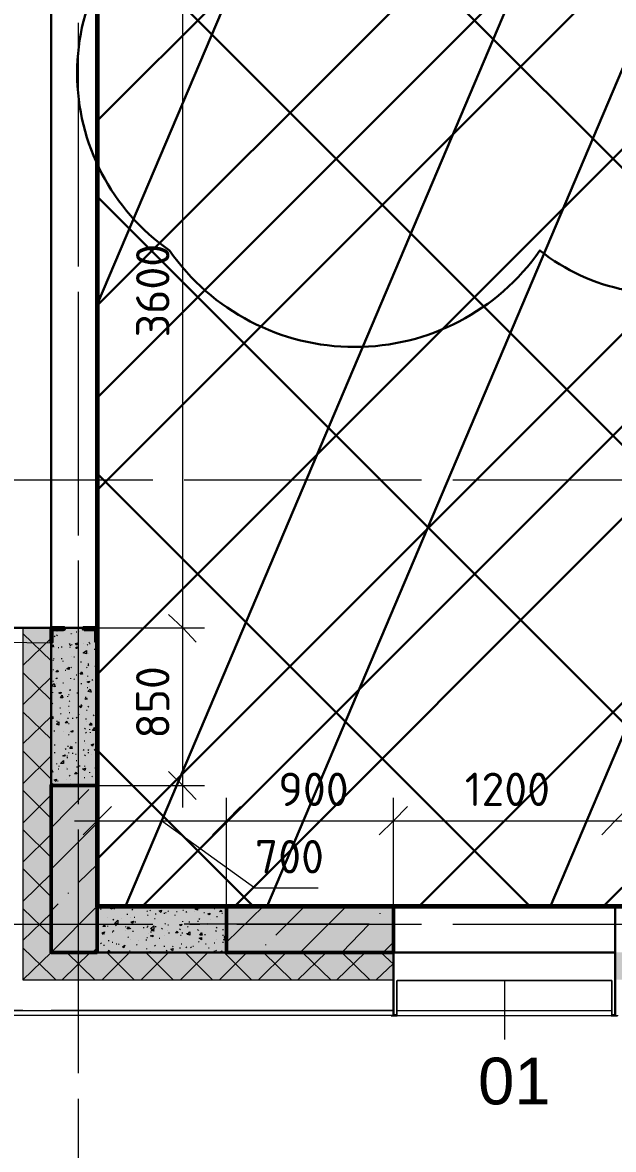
# Model space of a CAD drawing. Header units: millimetres. Extents: x -84737 to 172119, y -43083 to 59399.
# Drawn here: x 93999 to 97193, y 32030 to 38117 of the extents above; entities that cross this region are included whole.
import ezdxf

# ---------------------------------------------------------------- set-up
doc = ezdxf.new("R2010")
doc.units = ezdxf.units.MM
for name, color, linetype, lineweight in [('11) Плинтус ПЛ-2', 70, 'Continuous', 30), ('12) Наливной пол', 150, 'Continuous', 30), ('15) Штукатурка стен СТ-1.1', 161, 'Continuous', 60), ('16) Краска СТ-1.1 стена', 5, 'Continuous', 60), ('18) Краска ПТ-1 потолок', 31, 'Continuous', 30), ('20) Шпакл. баз. фин Стена', 40, 'Continuous', 60), ('22) Шпакл. баз. фин. Потолок', 102, 'Continuous', 30), ('5) Затарка материала', 160, 'Continuous', 30), ('6) Уборка мусора', 20, 'Continuous', 30), ('8) Линолеум Л-1.1', 130, 'Continuous', 30)]:
    doc.layers.add(name, color=color, linetype=linetype, lineweight=lineweight)
doc.layers.add('PDF _Геометрия', color=7, linetype='Continuous')
doc.layers.add('PDF _Текст', color=7, linetype='Continuous')
doc.layers.add('PDF _Сплошная заливка', color=7, linetype='Continuous', true_color=0xffffff)
doc.styles.add('PDF GOSTCommon', font='arial.ttf')
doc.styles.add('PDF ISOCPEUR', font='isocpeur.ttf')

msp = doc.modelspace()

# ---------------------------------------------------------------- hatches: boundary and pattern name
at = {"layer": '12) Наливной пол'}
h = msp.add_hatch(dxfattribs=at)
h.set_pattern_fill('ANSI31', color=256, scale=222)
h.paths.add_polyline_path([(114514.8, 42635.7), (112106.2, 42635.7), (112106.2, 33344.1), (114514.8, 33344.1)])
h.paths.add_polyline_path([(124026.4, 38444.9), (124026.4, 33348.3), (114586.7, 33348.3), (114586.7, 39884.2), (116707.5, 39884.2), (116707.5, 38444.9)])
h.paths.add_polyline_path([(129605.6, 33344.1), (124106.9, 33344.1), (124106.9, 43647.4), (129605.6, 43647.4)])
h.paths.add_polyline_path([(109494.4, 42635.7), (111903, 42635.7), (111903, 33344.1), (109494.4, 33344.1)])
h.paths.add_polyline_path([(99982.7, 38444.9), (99982.7, 33348.3), (109422.4, 33348.3), (109422.4, 39884.2), (107301.6, 39884.2), (107301.6, 38444.9)])
h.paths.add_polyline_path([(94403.5, 33344.1), (99902.3, 33344.1), (99902.3, 43647.4), (94403.5, 43647.4)])
at = {"layer": '18) Краска ПТ-1 потолок'}
h = msp.add_hatch(dxfattribs=at)
h.set_pattern_fill('ANSI32', color=256, scale=222, angle=22)
h.paths.add_polyline_path([(114514.8, 42635.7), (112106.2, 42635.7), (112106.2, 33344.1), (114514.8, 33344.1)])
h.paths.add_polyline_path([(124026.4, 38444.9), (124026.4, 33348.3), (114586.7, 33348.3), (114586.7, 39884.2), (116707.5, 39884.2), (116707.5, 38444.9)])
h.paths.add_polyline_path([(129605.6, 33344.1), (124106.9, 33344.1), (124106.9, 43647.4), (129605.6, 43647.4)])
h.paths.add_polyline_path([(109494.4, 42635.7), (111903, 42635.7), (111903, 33344.1), (109494.4, 33344.1)])
h.paths.add_polyline_path([(99982.7, 38444.9), (99982.7, 33348.3), (109422.4, 33348.3), (109422.4, 39884.2), (107301.6, 39884.2), (107301.6, 38444.9)])
h.paths.add_polyline_path([(94403.5, 33344.1), (99902.3, 33344.1), (99902.3, 43647.4), (94403.5, 43647.4)])
h = msp.add_hatch(dxfattribs=at)
h.set_pattern_fill('ANSI32', color=256, scale=222, angle=22)
h.paths.add_polyline_path([(114514.8, 42635.7), (112106.2, 42635.7), (112106.2, 33344.1), (114514.8, 33344.1)])
h.paths.add_polyline_path([(124026.4, 38444.9), (124026.4, 33348.3), (114586.7, 33348.3), (114586.7, 39884.2), (116707.5, 39884.2), (116707.5, 38444.9)])
h.paths.add_polyline_path([(129605.6, 33344.1), (124106.9, 33344.1), (124106.9, 43647.4), (129605.6, 43647.4)])
h.paths.add_polyline_path([(109494.4, 42635.7), (111903, 42635.7), (111903, 33344.1), (109494.4, 33344.1)])
h.paths.add_polyline_path([(99982.7, 38444.9), (99982.7, 33348.3), (109422.4, 33348.3), (109422.4, 39884.2), (107301.6, 39884.2), (107301.6, 38444.9)])
h.paths.add_polyline_path([(94403.5, 33344.1), (99902.3, 33344.1), (99902.3, 43647.4), (94403.5, 43647.4)])
at = {"layer": '22) Шпакл. баз. фин. Потолок'}
h = msp.add_hatch(dxfattribs=at)
h.set_pattern_fill('ANSI37', color=256, scale=333)
h.paths.add_polyline_path([(114514.8, 42635.7), (112106.2, 42635.7), (112106.2, 33344.1), (114514.8, 33344.1)])
h.paths.add_polyline_path([(124026.4, 38444.9), (124026.4, 33348.3), (114586.7, 33348.3), (114586.7, 39884.2), (116707.5, 39884.2), (116707.5, 38444.9)])
h.paths.add_polyline_path([(129605.6, 33344.1), (124106.9, 33344.1), (124106.9, 43647.4), (129605.6, 43647.4)])
h.paths.add_polyline_path([(109494.4, 42635.7), (111903, 42635.7), (111903, 33344.1), (109494.4, 33344.1)])
h.paths.add_polyline_path([(99982.7, 38444.9), (99982.7, 33348.3), (109422.4, 33348.3), (109422.4, 39884.2), (107301.6, 39884.2), (107301.6, 38444.9)])
h.paths.add_polyline_path([(94403.5, 33344.1), (99902.3, 33344.1), (99902.3, 43647.4), (94403.5, 43647.4)])
h = msp.add_hatch(dxfattribs=at)
h.set_pattern_fill('ANSI37', color=256, scale=333)
h.paths.add_polyline_path([(114514.8, 42635.7), (112106.2, 42635.7), (112106.2, 33344.1), (114514.8, 33344.1)])
h.paths.add_polyline_path([(124026.4, 38444.9), (124026.4, 33348.3), (114586.7, 33348.3), (114586.7, 39884.2), (116707.5, 39884.2), (116707.5, 38444.9)])
h.paths.add_polyline_path([(129605.6, 33344.1), (124106.9, 33344.1), (124106.9, 43647.4), (129605.6, 43647.4)])
h.paths.add_polyline_path([(109494.4, 42635.7), (111903, 42635.7), (111903, 33344.1), (109494.4, 33344.1)])
h.paths.add_polyline_path([(99982.7, 38444.9), (99982.7, 33348.3), (109422.4, 33348.3), (109422.4, 39884.2), (107301.6, 39884.2), (107301.6, 38444.9)])
h.paths.add_polyline_path([(94403.5, 33344.1), (99902.3, 33344.1), (99902.3, 43647.4), (94403.5, 43647.4)])
at = {"layer": '8) Линолеум Л-1.1'}
h = msp.add_hatch(dxfattribs=at)
h.set_pattern_fill('ANSI31', color=256, scale=222)
h.paths.add_polyline_path([(114514.8, 42635.7), (112106.2, 42635.7), (112106.2, 33344.1), (114514.8, 33344.1)])
h.paths.add_polyline_path([(124026.4, 38444.9), (124026.4, 33348.3), (114586.7, 33348.3), (114586.7, 39884.2), (116707.5, 39884.2), (116707.5, 38444.9)])
h.paths.add_polyline_path([(129605.6, 33344.1), (124106.9, 33344.1), (124106.9, 43647.4), (129605.6, 43647.4)])
h.paths.add_polyline_path([(109494.4, 42635.7), (111903, 42635.7), (111903, 33344.1), (109494.4, 33344.1)])
h.paths.add_polyline_path([(99982.7, 38444.9), (99982.7, 33348.3), (109422.4, 33348.3), (109422.4, 39884.2), (107301.6, 39884.2), (107301.6, 38444.9)])
h.paths.add_polyline_path([(94403.5, 33344.1), (99902.3, 33344.1), (99902.3, 43647.4), (94403.5, 43647.4)])
at = {"layer": 'PDF _Сплошная заливка', "transparency": 33554559}
h = msp.add_hatch(color=256, dxfattribs=at)
h.paths.add_polyline_path([(94153.8, 34846.8), (94001.4, 34846.8), (94001.4, 32946.2), (94153.8, 32946.2)])
h.paths.add_polyline_path([(94001.4, 46386.1), (94153.8, 46386.1), (94153.8, 54246.9), (94001.4, 54246.9)])
h.paths.add_polyline_path([(94001.4, 38444.9), (94153.8, 38444.9), (94153.8, 44735.3), (94001.4, 44735.3)])
h = msp.add_hatch(color=256, dxfattribs=at)
h.paths.add_polyline_path([(96003.6, 32946.2), (96003.6, 33094.3), (94153.8, 33094.3), (94153.8, 32946.2)])
h.paths.add_polyline_path([(124403.2, 32946.2), (124403.2, 33094.3), (123205.2, 33094.3), (123205.2, 32946.2)])
h.paths.add_polyline_path([(126803.3, 32946.2), (126803.3, 33094.3), (125605.4, 33094.3), (125605.4, 32946.2)])
h.paths.add_polyline_path([(117604.9, 32946.2), (117604.9, 33094.3), (116402.7, 33094.3), (116402.7, 32946.2)])
h.paths.add_polyline_path([(120005, 32946.2), (120005, 33094.3), (118802.9, 33094.3), (118802.9, 32946.2)])
h.paths.add_polyline_path([(112402.5, 32946.2), (112402.5, 33094.3), (111204.5, 33094.3), (111204.5, 32946.2)])
h.paths.add_polyline_path([(114802.6, 32946.2), (114802.6, 33094.3), (113604.7, 33094.3), (113604.7, 32946.2)])
h.paths.add_polyline_path([(107602.2, 32946.2), (107602.2, 33094.3), (106404.2, 33094.3), (106404.2, 32946.2)])
h.paths.add_polyline_path([(110002.3, 32946.2), (110002.3, 33094.3), (108804.4, 33094.3), (108804.4, 32946.2)])
h.paths.add_polyline_path([(100803.9, 32946.2), (100803.9, 33094.3), (99601.7, 33094.3), (99601.7, 32946.2)])
h.paths.add_polyline_path([(105202, 32946.2), (105202, 33094.3), (104004.1, 33094.3), (104004.1, 32946.2)])
h.paths.add_polyline_path([(128005.5, 33094.3), (128005.5, 32946.2), (129855.4, 32946.2), (129855.4, 33094.3)])
h.paths.add_polyline_path([(98403.8, 32946.2), (98403.8, 33094.3), (97201.6, 33094.3), (97201.6, 32946.2)])

# ---------------------------------------------------------------- linework, layer by layer
at = {"layer": '11) Плинтус ПЛ-2'}
msp.add_lwpolyline([(95377.1, 43647.4), (94403.5, 43647.4), (94403.5, 33344.1), (99902.3, 33344.1), (99902.3, 36747.5)], dxfattribs=at)
at = {"layer": '15) Штукатурка стен СТ-1.1'}
msp.add_lwpolyline([(95377.1, 43647.4), (94403.5, 43647.4), (94403.5, 33344.1), (99902.3, 33344.1), (99902.3, 36747.5)], dxfattribs=at)
at = {"layer": '16) Краска СТ-1.1 стена'}
msp.add_lwpolyline([(95377.1, 43647.4), (94403.5, 43647.4), (94403.5, 33344.1), (99902.3, 33344.1), (99902.3, 36747.5)], dxfattribs=at)
at = {"layer": '20) Шпакл. баз. фин Стена'}
msp.add_lwpolyline([(95377.1, 43647.4), (94403.5, 43647.4), (94403.5, 33344.1), (99902.3, 33344.1), (99902.3, 36747.5)], dxfattribs=at)
at = {"layer": '5) Затарка материала'}
msp.add_lwpolyline([(94793.4, 36885.6, -0.520567), (94793.4, 38802, -0.520567), (94793.4, 41775.4, -0.520567), (97075.7, 42372.7, -0.520567), (98472.8, 40275, -0.520567), (98472.8, 37380, -0.520567), (96796, 36885.6, -0.520567)], format="xyb", close=True, dxfattribs=at)
at = {"layer": '6) Уборка мусора'}
msp.add_lwpolyline([(94793.4, 36885.6, -0.520567), (94793.4, 38802, -0.520567), (94793.4, 41775.4, -0.520567), (97075.7, 42372.7, -0.520567), (98472.8, 40275, -0.520567), (98472.8, 37380, -0.520567), (96796, 36885.6, -0.520567)], format="xyb", close=True, dxfattribs=at)
at = {"layer": '8) Линолеум Л-1.1'}
msp.add_lwpolyline([(94403.5, 33344.1), (99902.3, 33344.1), (99902.3, 43647.4), (94403.5, 43647.4)], close=True, dxfattribs=at)
at = {"layer": 'PDF _Геометрия', "lineweight": 9}
for points in [[(94864.9, 33877.5), (94864.9, 34846.8), (94864.9, 38444.9), (94864.9, 39346.6), (94864.9, 42944.7), (94864.9, 43765.9)], [(94301.9, 37115.8), (94301.9, 38114.8)], [(94301.9, 38000.5), (94301.9, 38051.3)], [(94301.9, 36798.3), (94301.9, 37801.5)], [(94301.9, 36861.8), (94301.9, 36916.8)], [(94301.9, 35663.8), (94301.9, 36662.8)], [(94301.9, 36548.5), (94301.9, 36599.3)], [(94301.9, 35346.3), (94301.9, 36345.3)], [(93421.5, 35646.9), (94420.5, 35646.9)], [(93705.1, 35646.9), (94704.1, 35646.9)], [(94619.4, 35646.9), (94674.4, 35646.9)], [(94873.4, 35646.9), (95872.4, 35646.9)], [(94903, 35646.9), (94958.1, 35646.9)], [(95157, 35646.9), (96156, 35646.9)], [(96071.3, 35646.9), (96126.4, 35646.9)], [(96325.3, 35646.9), (97324.3, 35646.9)], [(96359.2, 35646.9), (96410, 35646.9)], [(96608.9, 35646.9), (97612.2, 35646.9)], [(94301.9, 35409.8), (94301.9, 35464.9)], [(94301.9, 34211.9), (94301.9, 35210.9)], [(94301.9, 35092.4), (94301.9, 35147.4)], [(94301.9, 33894.4), (94301.9, 34893.4)], [(94289.2, 34825.7), (94293.5, 34825.7)], [(94306.2, 34825.7), (94306.2, 34825.7)], [(94361.2, 34829.9), (94361.2, 34829.9)], [(94365.4, 34846.8), (94864.9, 34846.8), (94983.4, 34846.8)], [(94373.9, 34834.1), (94378.1, 34834.1)], [(94399.3, 34842.6), (94399.3, 34842.6)], [(93226.7, 34779.1), (94153.8, 34766.4), (94158, 34762.2)], [(94153.8, 34669), (94001.4, 34817.2)], [(94001.4, 34643.6), (94153.8, 34791.8)], [(94170.7, 34800.3), (94174.9, 34804.5)], [(94183.4, 34808.7), (94187.6, 34804.5)], [(94251.1, 34762.2), (94255.4, 34757.9)], [(94259.6, 34817.2), (94263.8, 34817.2)], [(94263.8, 34753.7), (94268.1, 34757.9)], [(94268.1, 34817.2), (94268.1, 34817.2)], [(94327.3, 34762.2), (94327.3, 34762.2)], [(94348.5, 34757.9), (94352.7, 34753.7)], [(94357, 34766.4), (94361.2, 34770.6)], [(94361.2, 34762.2), (94365.4, 34762.2)], [(94170.7, 34741), (94170.7, 34741)], [(94191.9, 34741), (94196.1, 34741)], [(94208.8, 34745.2), (94213, 34745.2)], [(94255.4, 34753.7), (94259.6, 34753.7)], [(94255.4, 34745.2), (94255.4, 34741)], [(94289.2, 34736.8), (94293.5, 34736.8)], [(94357, 34707.1), (94357, 34707.1)], [(94386.6, 34732.5), (94390.8, 34732.5)], [(94395.1, 34702.9), (94395.1, 34707.1)], [(94162.2, 34673.3), (94166.5, 34673.3)], [(94166.5, 34681.7), (94170.7, 34681.7)], [(94208.8, 34681.7), (94213, 34681.7)], [(94217.3, 34669), (94217.3, 34664.8)], [(94263.8, 34694.4), (94263.8, 34694.4)], [(94276.5, 34690.2), (94280.8, 34690.2)], [(94314.6, 34664.8), (94314.6, 34660.6)], [(94352.7, 34652.1), (94357, 34652.1)], [(94352.7, 34643.6), (94357, 34647.9)], [(94390.8, 34639.4), (94395.1, 34639.4)], [(94403.5, 34681.7), (94395.1, 34686), (94403.5, 34690.2)], [(94153.8, 34457.4), (94001.4, 34605.6)], [(94001.4, 34432), (94153.8, 34580.2)], [(94162.2, 34609.8), (94162.2, 34609.8)], [(94166.5, 34618.3), (94166.5, 34622.5)], [(94179.2, 34575.9), (94183.4, 34571.7)], [(94183.4, 34575.9), (94187.6, 34575.9)], [(94230, 34618.3), (94234.2, 34618.3)], [(94246.9, 34635.2), (94251.1, 34630.9)], [(94259.6, 34630.9), (94263.8, 34635.2)], [(94259.6, 34571.7), (94259.6, 34575.9)], [(94289.2, 34592.9), (94293.5, 34592.9)], [(94344.3, 34630.9), (94348.5, 34635.2)], [(94352.7, 34584.4), (94352.7, 34588.6)], [(94399.3, 34614), (94399.3, 34609.8)], [(94162.2, 34559), (94166.5, 34559)], [(94183.4, 34546.3), (94183.4, 34546.3)], [(94217.3, 34550.5), (94221.5, 34550.5)], [(94276.5, 34571.7), (94280.8, 34567.5)], [(94297.7, 34559), (94301.9, 34559)], [(94314.6, 34546.3), (94318.9, 34546.3)], [(94344.3, 34567.5), (94344.3, 34567.5)], [(94348.5, 34525.1), (94352.7, 34525.1)], [(94361.2, 34529.4), (94361.2, 34529.4)], [(94373.9, 34567.5), (94378.1, 34563.2)], [(94162.2, 34495.5), (94162.2, 34499.7)], [(94242.7, 34478.6), (94242.7, 34474.3)], [(94246.9, 34487), (94251.1, 34487)], [(94255.4, 34508.2), (94255.4, 34512.4), (94259.6, 34512.4)], [(94293.5, 34495.5), (94297.7, 34495.5)], [(94340, 34474.3), (94340, 34470.1)], [(94348.5, 34461.6), (94348.5, 34465.9)], [(94365.4, 34504), (94365.4, 34504)], [(94153.8, 34245.7), (94001.4, 34393.9)], [(94158, 34436.2), (94162.2, 34440.5)], [(94200.3, 34415.1), (94204.6, 34415.1)], [(94246.9, 34423.5), (94251.1, 34423.5)], [(94246.9, 34402.4), (94246.9, 34402.4)], [(94251.1, 34448.9), (94255.4, 34453.2)], [(94314.6, 34432), (94318.9, 34432)], [(94344.3, 34402.4), (94348.5, 34402.4)], [(94352.7, 34423.5), (94357, 34419.3)], [(94001.4, 34220.3), (94153.8, 34368.5)], [(94153.8, 34343.1), (94158, 34343.1)], [(94158, 34377), (94158, 34377)], [(94183.4, 34343.1), (94187.6, 34343.1)], [(94200.3, 34351.6), (94200.3, 34351.6)], [(94204.6, 34385.4), (94208.8, 34381.2)], [(94242.7, 34360), (94246.9, 34360)], [(94251.1, 34389.7), (94255.4, 34389.7)], [(94268.1, 34360), (94272.3, 34360)], [(94289.2, 34364.3), (94293.5, 34360)], [(94301.9, 34381.2), (94306.2, 34377)], [(94340, 34355.8), (94344.3, 34355.8)], [(94344.3, 34343.1), (94344.3, 34343.1)], [(94382.4, 34372.7), (94386.6, 34377)], [(94395.1, 34381.2), (94399.3, 34381.2)], [(94399.3, 34377), (94403.5, 34377)], [(94153.8, 34313.5), (94158, 34317.7)], [(94153.8, 34279.6), (94153.8, 34279.6)], [(94170.7, 34292.3), (94170.7, 34288.1)], [(94221.5, 34288.1), (94221.5, 34288.1)], [(94246.9, 34330.4), (94251.1, 34330.4)], [(94246.9, 34266.9), (94251.1, 34271.1)], [(94255.4, 34279.6), (94255.4, 34279.6)], [(94268.1, 34288.1), (94268.1, 34283.8)], [(94335.8, 34300.8), (94340, 34305)], [(94340, 34279.6), (94344.3, 34283.8)], [(94361.2, 34300.8), (94361.2, 34296.5)], [(94365.4, 34283.8), (94365.4, 34279.6)], [(94382.4, 34309.2), (94382.4, 34309.2)], [(94403.5, 34305), (94403.5, 33805.5), (94403.5, 33687)], [(94153.8, 34254.2), (94153.8, 34254.2)], [(94170.7, 34216.1), (94174.9, 34216.1)], [(94285, 34228.8), (94289.2, 34228.8)], [(94331.6, 34237.3), (94335.8, 34237.3)], [(94340, 34220.3), (94340, 34220.3)], [(94403.5, 34245.7), (94403.5, 34245.7)], [(94153.8, 34029.9), (94001.4, 34182.2)], [(94001.4, 34004.5), (94153.8, 34156.8)], [(94170.7, 34173.8), (94174.9, 34173.8)], [(94230, 34194.9), (94234.2, 34190.7)], [(94238.4, 34156.8), (94242.7, 34156.8)], [(94242.7, 34207.6), (94246.9, 34207.6)], [(94246.9, 34173.8), (94246.9, 34169.5)], [(94268.1, 34169.5), (94272.3, 34169.5)], [(94285, 34165.3), (94289.2, 34165.3)], [(94327.3, 34190.7), (94331.6, 34186.5)], [(94335.8, 34156.8), (94340, 34161.1)], [(94352.7, 34190.7), (94357, 34186.5)], [(94352.7, 34173.8), (94357, 34173.8)], [(94369.7, 34165.3), (94369.7, 34165.3)], [(94183.4, 34114.5), (94183.4, 34110.3)], [(94196.1, 34101.8), (94196.1, 34097.6)], [(94238.4, 34093.4), (94238.4, 34093.4)], [(94242.7, 34144.1), (94242.7, 34148.4)], [(94289.2, 34131.4), (94293.5, 34131.4)], [(94293.5, 34097.6), (94293.5, 34093.4)], [(94306.2, 34101.8), (94310.4, 34101.8)], [(94335.8, 34097.6), (94335.8, 34101.8)], [(94390.8, 34093.4), (94395.1, 34089.1)], [(94395.1, 34148.4), (94399.3, 34148.4)], [(94403.5, 34084.9), (94399.3, 34084.9), (94403.5, 34089.1)], [(94191.9, 34084.9), (94196.1, 34084.9)], [(94238.4, 34084.9), (94242.7, 34084.9)], [(94251.1, 34051), (94255.4, 34046.8)], [(94259.6, 34029.9), (94259.6, 34029.9)], [(94331.6, 34038.3), (94335.8, 34038.3)], [(94361.2, 34068), (94361.2, 34063.7)], [(94373.9, 34042.6), (94378.1, 34046.8)], [(94153.8, 33818.2), (94001.4, 33970.6)], [(94153.8, 33991.8), (94153.8, 33996)], [(94153.8, 33767.4), (94357, 33974.8)], [(94158, 34008.7), (94162.2, 34004.5)], [(94187.6, 34021.4), (94191.9, 34021.4)], [(94238.4, 34025.6), (94238.4, 34025.6)], [(94255.4, 34004.5), (94259.6, 34000.2)], [(94301.9, 33957.9), (94301.9, 34008.7)], [(94352.7, 34000.2), (94357, 33996)], [(94365.4, 33996), (94864.9, 33996), (94983.4, 33996)], [(94001.4, 33792.8), (94153.8, 33945.2)], [(95102, 33306), (95102, 33805.5), (95102, 33928.3)], [(96003.6, 33306), (96003.6, 33805.5), (96003.6, 33928.3)], [(94153.8, 33543.1), (94403.5, 33792.8)], [(94280.8, 33805.5), (95102, 33805.5), (96003.6, 33805.5), (97201.6, 33805.5), (98403.8, 33805.5), (99601.7, 33805.5), (99902.3, 33805.5), (100803.9, 33805.5), (104004.1, 33805.5), (105202, 33805.5), (106404.2, 33805.5), (107301.6, 33805.5), (107602.2, 33805.5), (108804.4, 33805.5), (109422.4, 33805.5), (110002.3, 33805.5), (111204.5, 33805.5), (111903, 33805.5), (112004.6, 33805.5), (112101.9, 33805.5), (112402.5, 33805.5), (113604.7, 33805.5)], [(95597.2, 33441.5), (95254.4, 33441.5), (94750.6, 33805.5)], [(94153.8, 33606.5), (94001.4, 33758.9)], [(94001.4, 33581.2), (94153.8, 33733.5)], [(94301.9, 32755.7), (94301.9, 33758.9)], [(94301.9, 33640.4), (94301.9, 33695.4)], [(94153.8, 33394.9), (94001.4, 33547.3)], [(94301.9, 33471.1), (94403.5, 33568.5)], [(94001.4, 33369.5), (94153.8, 33517.7)], [(94301.9, 32442.5), (94301.9, 33441.5)], [(94246.9, 33411.8), (94246.9, 33416.1)], [(94001.4, 32946.2), (94153.8, 33094.3), (94403.5, 33344.1)], [(94153.8, 33183.2), (94001.4, 33331.4)], [(94001.4, 33157.8), (94153.8, 33306)], [(94153.8, 33318.7), (94191.9, 33356.8)], [(94420.5, 33327.2), (94424.7, 33327.2)], [(94496.6, 33327.2), (94492.4, 33331.4), (94496.6, 33335.6)], [(94534.7, 33339.9), (94539, 33344.1)], [(94564.4, 33301.8), (94564.4, 33297.5)], [(94585.5, 33344.1), (94585.5, 33344.1)], [(94589.8, 33327.2), (94594, 33322.9)], [(94670.2, 33318.7), (94674.4, 33314.5)], [(94674.4, 33293.3), (94678.7, 33297.5)], [(94687.1, 33322.9), (94691.4, 33318.7)], [(94716.8, 33301.8), (94721, 33301.8)], [(94763.3, 33306), (94767.6, 33306)], [(94771.8, 33310.2), (94776, 33310.2)], [(94776, 33335.6), (94780.3, 33335.6)], [(94784.5, 33318.7), (94788.7, 33314.5)], [(94822.6, 33297.5), (94822.6, 33293.3)], [(94831.1, 33314.5), (94835.3, 33314.5)], [(94864.9, 33322.9), (94869.2, 33322.9)], [(94881.9, 33314.5), (94886.1, 33310.2)], [(94928.4, 33314.5), (94928.4, 33314.5)], [(94949.6, 33331.4), (94953.8, 33331.4)], [(94958.1, 33335.6), (94962.3, 33335.6)], [(94979.2, 33310.2), (94983.4, 33310.2)], [(94996.1, 33335.6), (94996.1, 33335.6)], [(95034.2, 33331.4), (95038.5, 33331.4)], [(95076.6, 33306), (95080.8, 33306)], [(95102, 33149.4), (95300.9, 33344.1)], [(95368.7, 33187.5), (95525.3, 33344.1)], [(95499.9, 33094.3), (95749.6, 33344.1)], [(95931.7, 33301.8), (95931.7, 33306)], [(93421.5, 33246.7), (94420.5, 33246.7)], [(93705.1, 33246.7), (94704.1, 33246.7)], [(94458.5, 33280.6), (94458.5, 33280.6)], [(94458.5, 33238.3), (94458.5, 33234)], [(94488.2, 33272.1), (94492.4, 33272.1), (94488.2, 33267.9)], [(94500.9, 33242.5), (94505.1, 33238.3)], [(94534.7, 33276.4), (94534.7, 33276.4)], [(94585.5, 33284.8), (94585.5, 33284.8)], [(94602.5, 33284.8), (94606.7, 33284.8)], [(94606.7, 33259.4), (94610.9, 33259.4)], [(94619.4, 33246.7), (94674.4, 33246.7)], [(94674.4, 33234), (94678.7, 33238.3)], [(94712.5, 33276.4), (94716.8, 33276.4)], [(94767.6, 33246.7), (94771.8, 33251)], [(94784.5, 33242.5), (94788.7, 33242.5)], [(94864.9, 33259.4), (94864.9, 33263.7)], [(95876.6, 32946.2), (95724.2, 33094.3), (95872.4, 33246.7), (94873.4, 33246.7)], [(94898.8, 33259.4), (94903, 33259.4)], [(94903, 33246.7), (94958.1, 33246.7)], [(94945.4, 33263.7), (94949.6, 33263.7)], [(94953.8, 33272.1), (94958.1, 33276.4)], [(94996.1, 33251), (95000.4, 33246.7)], [(95017.3, 33272.1), (95017.3, 33272.1)], [(95051.2, 33284.8), (95051.2, 33289.1)], [(95157, 33246.7), (96156, 33246.7)], [(96071.3, 33246.7), (96126.4, 33246.7)], [(96325.3, 33246.7), (97324.3, 33246.7)], [(96359.2, 33246.7), (96410, 33246.7)], [(96608.9, 33246.7), (97612.2, 33246.7)], [(94437.4, 33195.9), (94441.6, 33195.9)], [(94483.9, 33204.4), (94488.2, 33204.4)], [(94488.2, 33208.6), (94492.4, 33212.9)], [(94496.6, 33212.9), (94496.6, 33212.9)], [(94555.9, 33234), (94555.9, 33229.8)], [(94555.9, 33212.9), (94555.9, 33212.9)], [(94568.6, 33179), (94572.8, 33174.8)], [(94581.3, 33221.3), (94585.5, 33225.6)], [(94594, 33208.6), (94598.2, 33208.6)], [(94653.3, 33229.8), (94653.3, 33225.6)], [(94670.2, 33229.8), (94674.4, 33229.8)], [(94678.7, 33195.9), (94678.7, 33195.9)], [(94691.4, 33204.4), (94695.6, 33204.4)], [(94716.8, 33234), (94721, 33234)], [(94750.6, 33225.6), (94754.9, 33221.3)], [(94767.6, 33187.5), (94767.6, 33187.5)], [(94784.5, 33212.9), (94784.5, 33212.9)], [(94788.7, 33200.2), (94793, 33200.2)], [(94848, 33221.3), (94852.2, 33217.1)], [(94852.2, 33187.5), (94856.5, 33187.5)], [(94860.7, 33200.2), (94864.9, 33200.2)], [(94886.1, 33195.9), (94890.3, 33195.9)], [(94890.3, 33234), (94894.6, 33229.8)], [(94898.8, 33191.7), (94903, 33191.7)], [(94945.4, 33217.1), (94949.6, 33212.9)], [(94953.8, 33212.9), (94953.8, 33212.9)], [(94966.5, 33200.2), (94970.7, 33200.2)], [(94983.4, 33191.7), (94987.7, 33191.7)], [(95042.7, 33212.9), (95046.9, 33208.6)], [(95046.9, 33225.6), (95051.2, 33229.8)], [(95080.8, 33217.1), (95085, 33217.1)], [(95080.8, 33187.5), (95085, 33187.5)], [(94179.2, 32946.2), (94153.8, 32971.6), (94001.4, 33119.7)], [(94378.1, 33094.3), (94403.5, 33119.7)], [(94420.5, 33145.1), (94424.7, 33140.9)], [(94437.4, 33132.4), (94441.6, 33132.4)], [(94462.8, 33157.8), (94467, 33157.8)], [(94483.9, 33149.4), (94488.2, 33149.4)], [(94505.1, 33140.9), (94509.3, 33140.9)], [(94517.8, 33140.9), (94522, 33136.7)], [(94581.3, 33162.1), (94581.3, 33162.1)], [(94615.2, 33136.7), (94619.4, 33132.4)], [(94623.6, 33157.8), (94623.6, 33157.8)], [(94666, 33162.1), (94670.2, 33162.1)], [(94670.2, 33174.8), (94674.4, 33174.8)], [(94670.2, 33111.3), (94670.2, 33115.5)], [(94712.5, 33132.4), (94716.8, 33128.2)], [(94737.9, 33170.5), (94742.2, 33170.5)], [(94763.3, 33128.2), (94767.6, 33128.2)], [(94805.7, 33115.5), (94805.7, 33115.5)], [(94809.9, 33128.2), (94814.1, 33124)], [(94848, 33119.7), (94852.2, 33119.7)], [(94856.5, 33140.9), (94860.7, 33140.9)], [(94881.9, 33124), (94886.1, 33119.7)], [(94907.3, 33124), (94911.5, 33119.7)], [(94920, 33128.2), (94924.2, 33128.2)], [(94949.6, 33149.4), (94953.8, 33153.6)], [(94987.7, 33140.9), (94991.9, 33140.9)], [(95004.6, 33119.7), (95008.8, 33119.7)], [(95034.2, 33145.1), (95038.5, 33145.1)], [(95046.9, 33166.3), (95046.9, 33166.3)], [(95080.8, 33149.4), (95085, 33149.4)], [(95097.7, 33162.1), (95097.7, 33157.8)], [(95313.6, 33132.4), (95313.6, 33136.7)], [(95948.6, 33094.3), (96003.6, 33149.4)], [(94213, 32946.2), (94365.4, 33094.3)], [(94390.8, 32946.2), (94238.4, 33094.3)], [(94428.9, 32946.2), (94577.1, 33094.3)], [(94602.5, 32946.2), (94454.3, 33094.3)], [(94577.1, 33102.8), (94581.3, 33102.8)], [(94640.6, 32946.2), (94788.7, 33094.3)], [(94814.1, 32946.2), (94666, 33094.3)], [(94687.1, 33098.6), (94691.4, 33098.6)], [(94776, 33107), (94780.3, 33102.8)], [(94852.2, 32946.2), (95000.4, 33094.3)], [(95025.8, 32946.2), (94877.6, 33094.3)], [(95034.2, 33102.8), (95034.2, 33098.6)], [(95042.7, 33102.8), (95046.9, 33107)], [(95068.1, 33094.3), (95063.9, 33094.3), (95076.6, 33102.8), (95076.6, 33094.3)], [(95063.9, 32946.2), (95212, 33094.3)], [(95237.4, 32946.2), (95089.3, 33094.3)], [(95275.5, 32946.2), (95423.7, 33094.3)], [(95453.3, 32946.2), (95300.9, 33094.3)], [(95487.2, 32946.2), (95639.6, 33094.3)], [(95665, 32946.2), (95512.6, 33094.3)], [(95698.8, 32946.2), (95851.2, 33094.3)], [(96003.6, 33030.9), (95935.9, 33094.3)], [(95910.5, 32946.2), (96003.6, 33035.1)], [(96604.7, 32937.7), (96604.7, 32624.5)], [(94301.9, 32506), (94301.9, 32556.8)], [(94301.9, 31303.8), (94301.9, 32302.8)], [(94301.9, 32188.5), (94301.9, 32239.3)]]:
    msp.add_lwpolyline(points, dxfattribs=at)
at = {"layer": 'PDF _Геометрия', "lineweight": 30}
for points in [[(98954.1, 43647.4), (94403.5, 43647.4), (94403.5, 34029.9)], [(94403.5, 42944.7), (94403.5, 33996), (94403.5, 34846.8), (94153.8, 34846.8), (94153.8, 38444.9), (93836.3, 38444.9), (93810.9, 38444.9), (93810.9, 38428)], [(94153.8, 42944.7), (94403.5, 42944.7), (94403.5, 39346.6), (94153.8, 39346.6), (94153.8, 42944.7), (94153.8, 39346.6), (94153.8, 38444.9), (94153.8, 34846.8), (94153.8, 33996)], [(93810.9, 34863.8), (93810.9, 34846.8), (93836.3, 34846.8), (94153.8, 34846.8), (94153.8, 33996), (94403.5, 33996)], [(99902.3, 33094.3), (99601.7, 33094.3), (99902.3, 33094.3), (99902.3, 33344.1), (99601.7, 33344.1), (99601.7, 33094.3), (98403.8, 33094.3), (98403.8, 33344.1), (97201.6, 33344.1), (97201.6, 33094.3), (96003.6, 33094.3), (97201.6, 33094.3), (97201.6, 32781.1), (97201.6, 32755.7), (97184.6, 32755.7)], [(96020.5, 32755.7), (96003.6, 32755.7), (96003.6, 32781.1), (96003.6, 33094.3)]]:
    msp.add_lwpolyline(points, dxfattribs=at)
at = {"layer": 'PDF _Геометрия', "lineweight": 20}
for points in [[(94788.7, 34918.8), (94864.9, 34846.8), (94936.9, 34770.6)], [(94788.7, 34072.2), (94864.9, 33996), (94936.9, 33919.8)], [(94479.7, 33881.7), (94403.5, 33805.5), (94327.3, 33729.3)], [(95178.2, 33881.7), (95102, 33805.5), (95025.8, 33729.3)], [(96079.8, 33881.7), (96003.6, 33805.5), (95927.4, 33729.3)], [(97277.8, 33881.7), (97201.6, 33805.5), (97129.6, 33729.3)]]:
    msp.add_lwpolyline(points, dxfattribs=at)
at = {"layer": 'PDF _Геометрия', "lineweight": 18}
for points in [[(94001.4, 32781.1), (93836.3, 32781.1), (93836.3, 34846.8), (93810.9, 34846.8), (93810.9, 32755.7), (93836.3, 32755.7), (96003.6, 32755.7), (96003.6, 32781.1), (94153.8, 32781.1), (96003.6, 32781.1), (96003.6, 32942), (96003.6, 32946.2), (96003.6, 33094.3), (94153.8, 33094.3), (94153.8, 33996)], [(94153.8, 34846.8), (94001.4, 34846.8), (93997.1, 34846.8), (93836.3, 34846.8), (93836.3, 32781.1), (93997.1, 32781.1), (94001.4, 32781.1), (94153.8, 32781.1)], [(94001.4, 34846.8), (94001.4, 32946.2), (94153.8, 32946.2), (96003.6, 32946.2)], [(96020.5, 32942), (96020.5, 32751.5), (95995.1, 32751.5), (95995.1, 32755.7)], [(97180.4, 32751.5), (97214.3, 32751.5), (97214.3, 32755.7), (97214.3, 32751.5), (97184.6, 32751.5), (97184.6, 32942), (96024.8, 32942)], [(95990.9, 32755.7), (95990.9, 32751.5), (96024.8, 32751.5)]]:
    msp.add_lwpolyline(points, dxfattribs=at)
at = {"layer": 'PDF _Геометрия', "lineweight": 50}
for points in [[(94158, 34838.4), (94221.5, 34838.4), (94225.7, 34842.6), (94225.7, 34846.8), (94153.8, 34846.8), (94153.8, 34770.6), (94158, 34770.6), (94158, 34774.9)], [(94331.6, 34838.4), (94395.1, 34838.4), (94395.1, 34774.9), (94399.3, 34770.6), (94403.5, 34770.6), (94403.5, 34846.8), (94327.3, 34846.8), (94327.3, 34842.6)], [(94403.5, 33094.3), (94403.5, 33996), (94153.8, 33996), (94153.8, 33094.3)], [(96003.6, 33344.1), (95102, 33344.1), (95102, 33094.3), (96003.6, 33094.3)]]:
    msp.add_lwpolyline(points, close=True, dxfattribs=at)
at = {"layer": 'PDF _Геометрия', "lineweight": 9}
for points in [[(94187.6, 34838.4), (94183.4, 34829.9), (94174.9, 34834.1)], [(94162.2, 34757.9), (94166.5, 34745.2), (94153.8, 34745.2)], [(94297.7, 34766.4), (94293.5, 34753.7), (94285, 34762.2)], [(94293.5, 34745.2), (94297.7, 34736.8), (94285, 34736.8)], [(94344.3, 34707.1), (94327.3, 34711.4), (94344.3, 34724.1)], [(94187.6, 34618.3), (94191.9, 34609.8), (94179.2, 34609.8)], [(94251.1, 34635.2), (94251.1, 34622.5), (94238.4, 34626.7)], [(94318.9, 34609.8), (94323.1, 34597.1), (94310.4, 34597.1)], [(94174.9, 34529.4), (94158, 34533.6), (94170.7, 34546.3)], [(94361.2, 34559), (94357, 34550.5), (94348.5, 34554.8)], [(94369.7, 34499.7), (94352.7, 34504), (94365.4, 34516.7)], [(94208.8, 34499.7), (94204.6, 34491.3), (94196.1, 34495.5)], [(94213, 34482.8), (94217.3, 34470.1), (94204.6, 34470.1)], [(94344.3, 34470.1), (94348.5, 34461.6), (94335.8, 34461.6)], [(94318.9, 34427.8), (94314.6, 34415.1), (94306.2, 34423.5)], [(94162.2, 34368.5), (94162.2, 34355.8), (94153.8, 34364.3)], [(94196.1, 34321.9), (94183.4, 34326.2), (94196.1, 34338.9)], [(94238.4, 34343.1), (94242.7, 34334.6), (94230, 34334.6)], [(94369.7, 34334.6), (94373.9, 34321.9), (94361.2, 34321.9)], [(94272.3, 34292.3), (94268.1, 34283.8), (94259.6, 34288.1)], [(94390.8, 34292.3), (94378.1, 34292.3), (94390.8, 34309.2)], [(94382.4, 34220.3), (94378.1, 34207.6), (94369.7, 34216.1)], [(94230, 34161.1), (94225.7, 34152.6), (94217.3, 34156.8)], [(94263.8, 34207.6), (94268.1, 34194.9), (94255.4, 34194.9)], [(94395.1, 34194.9), (94399.3, 34186.5), (94386.6, 34186.5)], [(94221.5, 34114.5), (94204.6, 34114.5), (94221.5, 34131.4)], [(94340, 34089.1), (94335.8, 34076.4), (94323.1, 34084.9)], [(94158, 34080.7), (94162.2, 34068), (94153.8, 34072.2)], [(94183.4, 34029.9), (94179.2, 34017.2), (94170.7, 34025.6)], [(94289.2, 34068), (94293.5, 34059.5), (94280.8, 34059.5)], [(94488.2, 33335.6), (94483.9, 33327.2), (94475.5, 33331.4)], [(94750.6, 33322.9), (94746.4, 33310.2), (94737.9, 33318.7)], [(94809.9, 33344.1), (94814.1, 33335.6), (94801.4, 33335.6)], [(94941.1, 33335.6), (94945.4, 33322.9), (94932.7, 33327.2)], [(95013.1, 33306), (95008.8, 33297.5), (95000.4, 33301.8)], [(95072.3, 33322.9), (95076.6, 33314.5), (95063.9, 33314.5)], [(94441.6, 33242.5), (94445.9, 33234), (94433.2, 33234)], [(94513.6, 33251), (94496.6, 33251), (94513.6, 33267.9)], [(94598.2, 33263.7), (94594, 33251), (94585.5, 33259.4)], [(94708.3, 33217.1), (94691.4, 33221.3), (94708.3, 33238.3)], [(94860.7, 33246.7), (94856.5, 33238.3), (94848, 33242.5)], [(94441.6, 33204.4), (94437.4, 33191.7), (94428.9, 33200.2)], [(94572.8, 33234), (94577.1, 33221.3), (94564.4, 33221.3)], [(94704.1, 33187.5), (94704.1, 33179), (94691.4, 33183.2)], [(94704.1, 33221.3), (94708.3, 33208.6), (94695.6, 33212.9)], [(94835.3, 33208.6), (94839.5, 33200.2), (94826.8, 33200.2)], [(94903, 33187.5), (94890.3, 33191.7), (94903, 33204.4)], [(94966.5, 33200.2), (94970.7, 33187.5), (94958.1, 33187.5)], [(95097.7, 33187.5), (95102, 33174.8), (95089.3, 33174.8)], [(94551.7, 33132.4), (94547.4, 33119.7), (94539, 33124)], [(94814.1, 33115.5), (94809.9, 33102.8), (94801.4, 33111.3)], [(94966.5, 33174.8), (94966.5, 33162.1), (94953.8, 33170.5)], [(95097.7, 33157.8), (95085, 33162.1), (95097.7, 33174.8)], [(94467, 33107), (94471.2, 33094.3), (94458.5, 33094.3)]]:
    msp.add_lwpolyline(points, close=True, dxfattribs=at)
at = {"layer": 'PDF _Геометрия', "lineweight": 30}
for points in [[(99601.7, 33344.1), (94403.5, 33344.1)], [(95102, 33344.1), (94403.5, 33344.1), (94403.5, 33094.3), (95102, 33094.3)]]:
    msp.add_lwpolyline(points, close=True, dxfattribs=at)
at = {"layer": 'PDF _Геометрия', "lineweight": 18}
for points in [[(97184.6, 32751.5), (96024.8, 32751.5), (96024.8, 32942), (97184.6, 32942)], [(97184.6, 32781.1), (97184.6, 32751.5), (96024.8, 32751.5), (96024.8, 32781.1)]]:
    msp.add_lwpolyline(points, close=True, dxfattribs=at)
at = {"layer": 'PDF _Сплошная заливка', "lineweight": 5, "transparency": 33554559}
for points in [[(94153.8, 34846.8), (94153.8, 33996), (94403.5, 34846.8), (94403.5, 33996)], [(94153.8, 33996), (94153.8, 33094.3), (94403.5, 33996), (94403.5, 33094.3)], [(94403.5, 33344.1), (94403.5, 33094.3), (95102, 33344.1), (95102, 33094.3)], [(95102, 33344.1), (95102, 33094.3), (96003.6, 33344.1), (96003.6, 33094.3)]]:
    msp.add_solid(points, dxfattribs=at)

# ---------------------------------------------------------------- texts
at = {"layer": 'PDF _Текст', "char_height": 180.46, "attachment_point": 4, "rotation": 90, "style": 'PDF ISOCPEUR'}
for s, insert in [('3600', (94703.2, 36416.4)), ('850', (94703.2, 34249))]:
    msp.add_mtext(s, dxfattribs=dict(at, insert=insert))
at = {"layer": 'PDF _Текст', "attachment_point": 4}
for s, insert, char_height, style in [('900', (95381.8, 33975.1), 180.46, 'PDF ISOCPEUR'), ('1200', (96389.3, 33975.1), 180.46, 'PDF ISOCPEUR'), ('700', (95254.8, 33611), 180.46, 'PDF ISOCPEUR'), ('01', (96461.2, 32397.6), 252.47, 'PDF GOSTCommon')]:
    msp.add_mtext(s, dxfattribs=dict(at, insert=insert, char_height=char_height, style=style))

doc.saveas('drawing.dxf')
